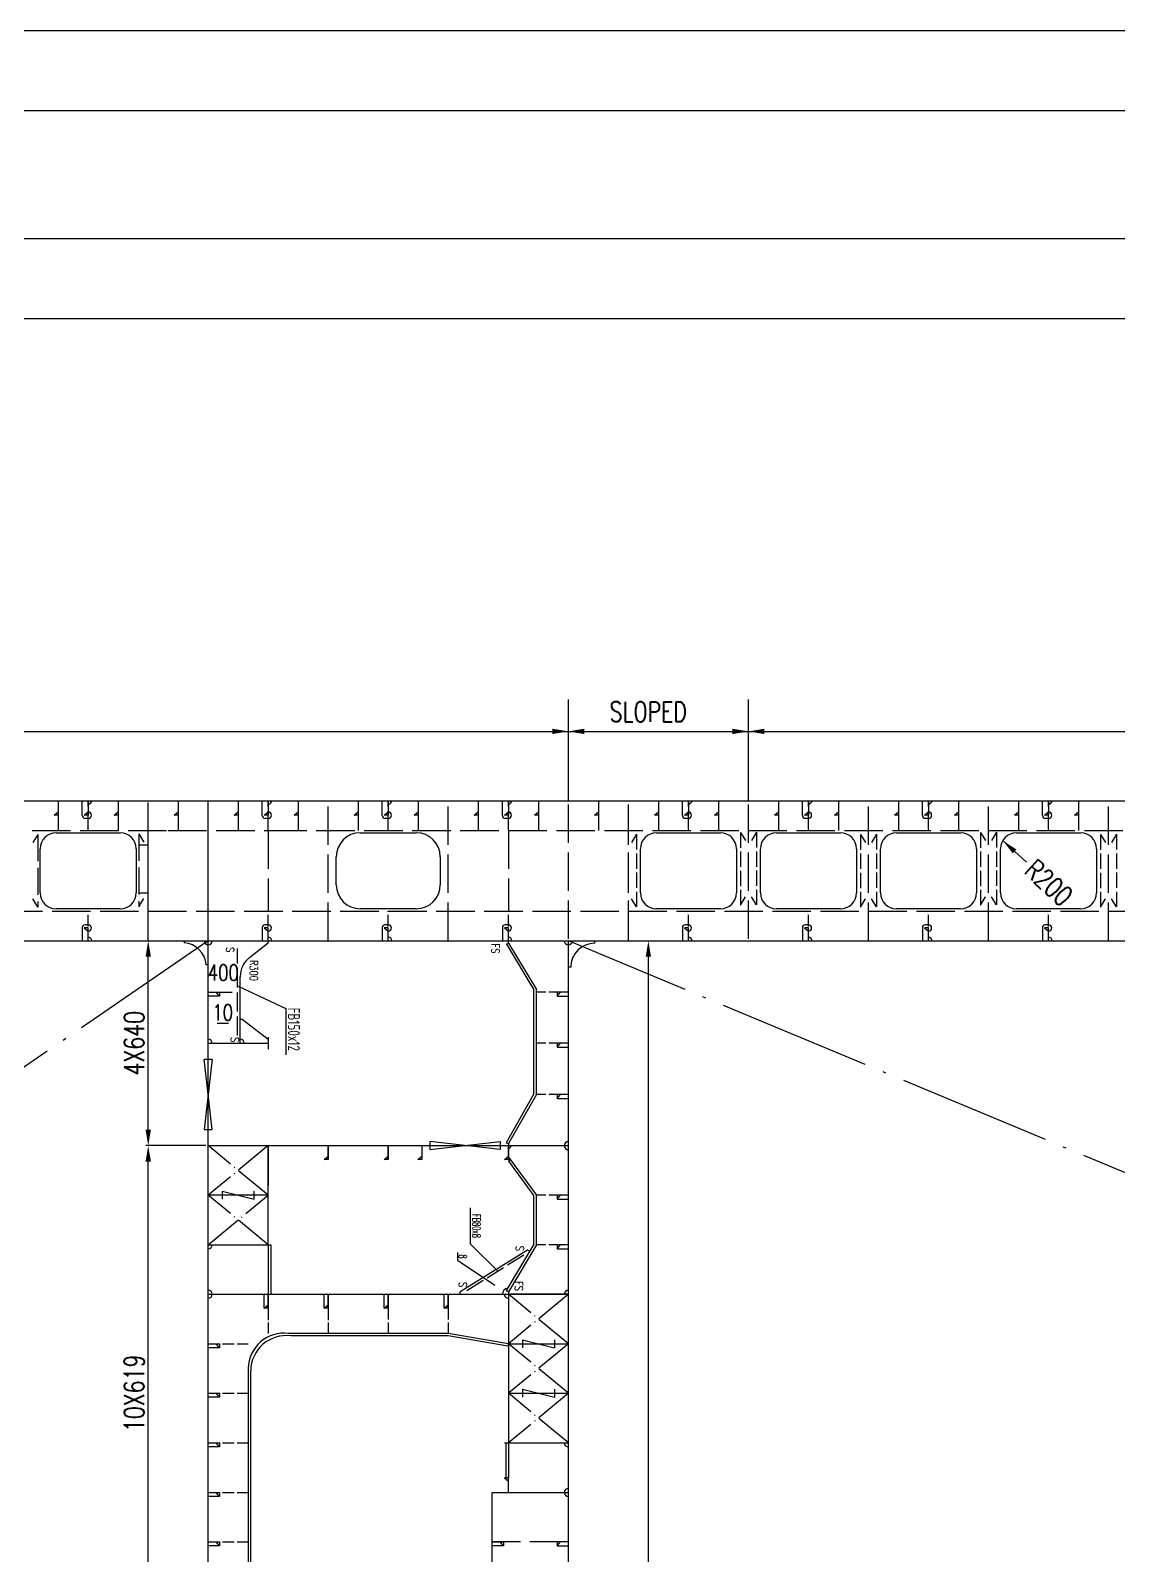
# Model space of a CAD drawing. Extents: x 444792 to 563892, y 548457 to 594763.
# Drawn here: x 474729 to 488325, y 574099 to 593157 of the extents above; entities that cross this region are included whole.
import ezdxf
from ezdxf.enums import TextEntityAlignment as Align

# ---------------------------------------------------------------- set-up
doc = ezdxf.new("R2010")
doc.units = 0
doc.header["$LTSCALE"] = 40
doc.header["$MEASUREMENT"] = 0
for name, pattern in [('ACAD_ISO02W100', [15, 12, -3]), ('ACAD_ISO04W100', [30.5, 24, -3, 0.5, -3]), ('H', [6, 4, -2])]:
    doc.linetypes.add(name, pattern=pattern)
doc.layers.get('0').update_dxf_attribs({"linetype": 'CONTINUOUS'})
doc.layers.get('DEFPOINTS').update_dxf_attribs({"linetype": 'CONTINUOUS'})
for name, color, linetype in [('01CONTINUOUS', 2, 'CONTINUOUS'), ('11', 7, 'CONTINUOUS'), ('BT_ENG', 7, 'CONTINUOUS'), ('C-CEN', 4, 'ACAD_ISO04W100'), ('C-CON', 4, 'CONTINUOUS'), ('C-DAS', 4, 'ACAD_ISO02W100'), ('Y-CON', 2, 'CONTINUOUS'), ('Y-DAS', 2, 'ACAD_ISO02W100')]:
    doc.layers.add(name, color=color, linetype=linetype)
doc.styles.add('isocp', font='isocp.shx', dxfattribs={"width": 0.75, "height": 150, "bigfont": 'hzdx.shx'})
doc.styles.add('ROMANS', font='romans.shx', dxfattribs={"width": 0.75, "height": 250, "bigfont": 'hzdx.shx'})
doc.dimstyles.new('DM-100', dxfattribs={"dimscale": 0, "dimtxt": 250, "dimasz": 200, "dimexe": 30, "dimexo": 30, "dimgap": 50, "dimtad": 1, "dimdec": 0, "dimzin": 0, "dimdsep": 46, "dimtxsty": 'ROMANS', "dimcen": 0, "dimclrd": 1, "dimclre": 1, "dimclrt": 1, "dimadec": 0, "dimazin": 0, "dimtfac": 1, "dimtdec": 0, "dimtmove": 0, "dimatfit": 3, "dimfxl": 1, "dimtolj": 1, "dimtzin": 0, "dimarcsym": 0})

# ---------------------------------------------------------------- blocks, each defined once
blk = doc.blocks.new('*D64')
at = {"color": 1, "linetype": 'ByBlock', "transparency": 16777216}
for p, q in [((476920, 579221), (476170, 579221)), ((476200, 573231), (476200, 579021))]:
    blk.add_line(p, q, dxfattribs=at)
for points in [[(476167, 579021), (476234, 579021), (476200, 579221)], [(476167, 573231), (476234, 573231), (476200, 573031)]]:
    blk.add_solid(points, dxfattribs=at)
at = {"layer": 'DEFPOINTS', "color": 0, "linetype": 'ByBlock', "transparency": 16777216}
for p in [(476200, 579221), (476950, 579221), (476200, 573031)]:
    blk.add_point(p, dxfattribs=at)
at = {"color": 1, "linetype": 'ByBlock', "transparency": 16777216, "insert": (476025, 576126), "char_height": 250, "attachment_point": 5, "rotation": 90, "style": 'ROMANS'}
blk.add_mtext('\\A1;10X619', dxfattribs=at)
blk = doc.blocks.new('*D65')
at = {"color": 1, "linetype": 'ByBlock', "transparency": 16777216}
blk.add_line((476200, 579421), (476200, 581581), dxfattribs=at)
for points in [[(476167, 581581), (476234, 581581), (476200, 581781)], [(476167, 579421), (476234, 579421), (476200, 579221)]]:
    blk.add_solid(points, dxfattribs=at)
at = {"layer": 'DEFPOINTS', "color": 0, "linetype": 'ByBlock', "transparency": 16777216}
for p in [(476200, 581781), (476200, 581781), (476200, 579221)]:
    blk.add_point(p, dxfattribs=at)
at = {"color": 1, "linetype": 'ByBlock', "transparency": 16777216, "insert": (476025, 580501), "char_height": 250, "attachment_point": 5, "rotation": 90, "style": 'ROMANS'}
blk.add_mtext('\\A1;4X640', dxfattribs=at)
blk = doc.blocks.new('*D101')
at = {"color": 1, "linetype": 'ByBlock', "transparency": 16777216}
blk.add_line((487174, 582763), (486879, 583033), dxfattribs=at)
blk.add_solid([(487049, 582923), (487004, 582874), (486879, 583033)], dxfattribs=at)
at = {"layer": 'DEFPOINTS', "color": 0, "linetype": 'ByBlock', "transparency": 16777216}
for p in [(486879, 583033), (487100, 582831)]:
    blk.add_point(p, dxfattribs=at)
at = {"color": 1, "linetype": 'ByBlock', "transparency": 16777216, "insert": (487454, 582506), "char_height": 250, "attachment_point": 5, "rotation": 317.4968, "style": 'ROMANS'}
blk.add_mtext('\\A1;R200', dxfattribs=at)

msp = doc.modelspace()

# ---------------------------------------------------------------- linework, layer by layer
at = {"color": 2}
for p, q in [((447392.4, 593156.6), (562792.4, 593156.6)), ((447392.4, 589556.6), (562792.4, 589556.6))]:
    msp.add_line(p, q, dxfattribs=at)
for p, q in [((481450.3, 583530.7), (481450.3, 584797.7)), ((483700.3, 583530.7), (483700.3, 584797.7)), ((475450.3, 583310.7), (475410.3, 583310.7)), ((477700.3, 583310.7), (477660.3, 583310.7)), ((479200.3, 583310.7), (479160.3, 583310.7)), ((480700.3, 583310.7), (480660.3, 583310.7)), ((482950.3, 583310.7), (482910.3, 583310.7)), ((482950.3, 583310.7), (482910.3, 583310.7)), ((484450.3, 583310.7), (484410.3, 583310.7)), ((485950.3, 583310.7), (485910.3, 583310.7)), ((487450.3, 583310.7), (487410.3, 583310.7)), ((475450.3, 581980.7), (475410.3, 581980.7)), ((477700.3, 581980.7), (477660.3, 581980.7)), ((479200.3, 581980.7), (479160.3, 581980.7)), ((480700.3, 581980.7), (480660.3, 581980.7)), ((482950.3, 581980.7), (482910.3, 581980.7)), ((482950.3, 581980.7), (482910.3, 581980.7)), ((484450.3, 581980.7), (484410.3, 581980.7)), ((485950.3, 581980.7), (485910.3, 581980.7)), ((487450.3, 581980.7), (487410.3, 581980.7)), ((476650.3, 581780.7), (476650.3, 581755.7)), ((477465, 581570.8), (477700.3, 581755.7)), ((477700.3, 581755.7), (477700.3, 581780.7)), ((480675.4, 581736.7), (480701.9, 581750.7)), ((480675.4, 581736.7), (481020.3, 581169)), ((480701.9, 581750.7), (480701.9, 581780.7)), ((480701.9, 581750.7), (481050.3, 581173.9)), ((481780.3, 581750.7), (481780.3, 581780.7)), ((476950.3, 581480.7), (476925.3, 581480.7)), ((477350.3, 580500.7), (477350.3, 581334.9)), ((481480.3, 581450.7), (481450.3, 581450.7)), ((477090.3, 581090.7), (476950.3, 581090.7)), ((477315.3, 581219.4), (477920.4, 580933.8)), ((481020.3, 579867.4), (481020.3, 581169)), ((481050.3, 579860.7), (481050.3, 581173.9)), ((477920.4, 580933.8), (477920.4, 580356.2)), ((477062.7, 580752.2), (477201.9, 580752.2)), ((477350.3, 580800.7), (477375.3, 580800.7)), ((477375.3, 580800.7), (477700.3, 580550.7)), ((481020.3, 579867.4), (480671.8, 579255)), ((481050.3, 579860.7), (480700.3, 579245.7)), ((480671.8, 579255), (480700.3, 579245.7)), ((480700.3, 579245.7), (480700.3, 579220.7)), ((480700.3, 579077.5), (481050.3, 578601.7)), ((480725.8, 579042.8), (480701.6, 579025)), ((480701.6, 579025), (481020.3, 578591.8)), ((481050.3, 577982.7), (481050.3, 578601.7)), ((480222.9, 578443.9), (480222.9, 577994.5)), ((481020.3, 577990.9), (481020.3, 578591.8)), ((480066.5, 577886.5), (480066.5, 577791.4)), ((480941.2, 577916.5), (480100.3, 577393.7)), ((480222.9, 577994.5), (480572.4, 577648.7)), ((481020.3, 577990.9), (480674.5, 577409)), ((481050.3, 577982.7), (480700.3, 577393.7)), ((480967, 577901.2), (480941.2, 577916.5)), ((480066.5, 577791.4), (480531.3, 577477.8)), ((480100.3, 577363.7), (480100.3, 577393.7)), ((480700.3, 577393.7), (480672.5, 577404.9)), ((480700.3, 577393.7), (480700.3, 577363.7))]:
    msp.add_line(p, q)
at = {"color": 1, "linetype": 'ByBlock'}
for p, q in [((455200.3, 584397.5), (560839, 584397.5)), ((482450.3, 564280.7), (482450.3, 581580.7)), ((476950.3, 581333.9), (476950.3, 581331.5)), ((477350.3, 581333.9), (477350.3, 581331.5))]:
    msp.add_line(p, q, dxfattribs=at)
at = {"color": 7, "ltscale": 0.2}
for p, q in [((475375.3, 583345.7), (475375.3, 583522.6)), ((477625.3, 583345.7), (477625.3, 583522.6)), ((479125.3, 583345.7), (479125.3, 583522.6)), ((480625.3, 583345.7), (480625.3, 583522.6)), ((482875.3, 583345.7), (482875.3, 583522.6)), ((482875.3, 583345.7), (482875.3, 583522.6)), ((484375.3, 583345.7), (484375.3, 583522.6)), ((485875.3, 583345.7), (485875.3, 583522.6)), ((487375.3, 583345.7), (487375.3, 583522.6)), ((475375.3, 581945.7), (475375.3, 581780.7)), ((477625.3, 581945.7), (477625.3, 581780.7)), ((479125.3, 581945.7), (479125.3, 581780.7)), ((480625.3, 581945.7), (480625.3, 581780.7)), ((482875.3, 581945.7), (482875.3, 581780.7)), ((482875.3, 581945.7), (482875.3, 581780.7)), ((484375.3, 581945.7), (484375.3, 581780.7)), ((485875.3, 581945.7), (485875.3, 581780.7)), ((487375.3, 581945.7), (487375.3, 581780.7))]:
    msp.add_line(p, q, dxfattribs=at)
at = {"color": 0, "linetype": 'ByBlock'}
for p, q in [((474820.3, 583110.7), (474757.6, 583008.1)), ((476081.1, 583115.4), (476143.8, 583012.9)), ((482300.3, 583113.6), (482237.6, 583011.1)), ((483600.3, 583135.7), (483663, 583033.1)), ((483800.3, 583138.6), (483737.6, 583036.1)), ((485100.3, 583110.7), (485163, 583008.1)), ((485300.3, 583113.6), (485237.6, 583011.1)), ((486600.3, 583135.7), (486663, 583033.1)), ((486800.3, 583138.6), (486737.6, 583036.1)), ((488100.3, 583110.7), (488163, 583008.1)), ((488300.3, 583113.6), (488237.6, 583011.1)), ((474820.3, 582200.7), (474757.6, 582303.3)), ((476081.1, 582205.4), (476143.8, 582308)), ((482300.3, 582203.6), (482237.6, 582306.2)), ((483600.3, 582225.7), (483663, 582328.3)), ((483800.3, 582228.6), (483737.6, 582331.2)), ((485100.3, 582200.7), (485163, 582303.3)), ((485300.3, 582203.6), (485237.6, 582306.2)), ((486600.3, 582225.7), (486663, 582328.3)), ((486800.3, 582228.6), (486737.6, 582331.2)), ((488100.3, 582200.7), (488163, 582303.3)), ((488300.3, 582203.6), (488237.6, 582306.2))]:
    msp.add_line(p, q, dxfattribs=at)
for points in [[(476900.3, 580300.7), (477000.3, 580300.7), (476900.3, 579420.7), (477000.3, 579420.7)], [(480600.3, 579270.7), (480600.3, 579170.7), (479720.3, 579270.7), (479720.3, 579170.7)]]:
    msp.add_lwpolyline(points, close=True)
at = {"color": 7, "ltscale": 0.2}
for centre, start, end in [((475450.3, 583535), 270, 0), ((477700.3, 583535), 270, 0), ((479200.3, 583535), 270, 0), ((480700.3, 583535), 270, 0), ((482950.3, 583535), 270, 0), ((482950.3, 583535), 270, 0), ((484450.3, 583535), 270, 0), ((485950.3, 583535), 270, 0), ((487450.3, 583535), 270, 0), ((475450.1, 581780.7), 360, 90), ((477700.1, 581780.7), 360, 90), ((479200.1, 581780.7), 360, 90), ((480700.1, 581780.7), 360, 90), ((482950.1, 581780.7), 360, 90), ((482950.1, 581780.7), 360, 90), ((484450.1, 581780.7), 360, 90), ((485950.1, 581780.7), 360, 90), ((487450.1, 581780.7), 360, 90)]:
    msp.add_arc(centre, 45, start, end, dxfattribs=at)
for centre, radius, start, end in [((475450.3, 583350.7), 40, 270, 90), ((477700.3, 583350.7), 40, 270, 90), ((479200.3, 583350.7), 40, 270, 90), ((480700.3, 583350.7), 40, 270, 90), ((482950.3, 583350.7), 40, 270, 90), ((482950.3, 583350.7), 40, 270, 90), ((484450.3, 583350.7), 40, 270, 90), ((485950.3, 583350.7), 40, 270, 90), ((487450.3, 583350.7), 40, 270, 90), ((475410.3, 583345.7), 35, 180, 270), ((477660.3, 583345.7), 35, 180, 270), ((479160.3, 583345.7), 35, 180, 270), ((480660.3, 583345.7), 35, 180, 270), ((482910.3, 583345.7), 35, 180, 270), ((482910.3, 583345.7), 35, 180, 270), ((484410.3, 583345.7), 35, 180, 270), ((485910.3, 583345.7), 35, 180, 270), ((487410.3, 583345.7), 35, 180, 270), ((475410.3, 581945.7), 35, 90, 180), ((475450.3, 581940.7), 40, 270, 90), ((477660.3, 581945.7), 35, 90, 180), ((477700.3, 581940.7), 40, 270, 90), ((479160.3, 581945.7), 35, 90, 180), ((479200.3, 581940.7), 40, 270, 90), ((480660.3, 581945.7), 35, 90, 180), ((480700.3, 581940.7), 40, 270, 90), ((482910.3, 581945.7), 35, 90, 180), ((482910.3, 581945.7), 35, 90, 180), ((482950.3, 581940.7), 40, 270, 90), ((482950.3, 581940.7), 40, 270, 90), ((484410.3, 581945.7), 35, 90, 180), ((484450.3, 581940.7), 40, 270, 90), ((485910.3, 581945.7), 35, 90, 180), ((485950.3, 581940.7), 40, 270, 90), ((487410.3, 581945.7), 35, 90, 180), ((487450.3, 581940.7), 40, 270, 90), ((476626.3, 581456.7), 300, 4.59539, 85.40461), ((476950.3, 581780.7), 50, 180, 0), ((481450.3, 581780.7), 50, 180, 0), ((481780.3, 581450.7), 300, 90, 180), ((477650.3, 581334.9), 300, 128.15723, 180), ((476950.3, 580500.7), 50, 0, 90), ((477350.3, 580500.7), 50, 0, 90), ((480700.3, 579220.7), 35, 270, 0), ((481450.3, 579220.7), 50, 90, 270), ((480700.3, 577363.7), 75, 96.05238, 180)]:
    msp.add_arc(centre, radius, start, end)
at = {"color": 1, "linetype": 'ByBlock'}
for points in [[(481250.3, 584430.8), (481250.3, 584364.1), (481450.3, 584397.5)], [(481250.3, 584430.8), (481250.3, 584364.1), (481450.3, 584397.5)], [(481650.3, 584430.8), (481650.3, 584364.1), (481450.3, 584397.5)], [(481650.3, 584430.8), (481650.3, 584364.1), (481450.3, 584397.5)], [(483500.3, 584430.8), (483500.3, 584364.1), (483700.3, 584397.5)], [(483500.3, 584430.8), (483500.3, 584364.1), (483700.3, 584397.5)], [(483900.3, 584430.8), (483900.3, 584364.1), (483700.3, 584397.5)], [(483900.3, 584430.8), (483900.3, 584364.1), (483700.3, 584397.5)], [(482417, 581580.7), (482483.7, 581580.7), (482450.3, 581780.7)], [(476952.8, 581332.9), (476952.8, 581332.1), (476950.3, 581332.5)], [(477347.8, 581332.9), (477347.8, 581332.1), (477350.3, 581332.5)]]:
    msp.add_solid(points, dxfattribs=at)
at = {"layer": '01CONTINUOUS'}
for p, q in [((463108.6, 583530.7), (520911.3, 583530.7)), ((476950.3, 579320.7), (476950.3, 583530.7)), ((475075.3, 583350.7), (475075.3, 583160.7)), ((475825.3, 583350.7), (475825.3, 583160.7)), ((476575.3, 583350.7), (476575.3, 583160.7)), ((477325.3, 583350.7), (477325.3, 583160.7)), ((478075.3, 583350.7), (478075.3, 583160.7)), ((478825.3, 583350.7), (478825.3, 583160.7)), ((479575.3, 583350.7), (479575.3, 583160.7)), ((480325.3, 583350.7), (480325.3, 583160.7)), ((481075.3, 583350.7), (481075.3, 583160.7)), ((481825.3, 583350.7), (481825.3, 583160.7)), ((482575.3, 583350.7), (482575.3, 583160.7)), ((482575.3, 583350.7), (482575.3, 583160.7)), ((483325.3, 583350.7), (483325.3, 583160.7)), ((483325.3, 583350.7), (483325.3, 583160.7)), ((484075.3, 583350.7), (484075.3, 583160.7)), ((484825.3, 583350.7), (484825.3, 583160.7)), ((485575.3, 583350.7), (485575.3, 583160.7)), ((486325.3, 583350.7), (486325.3, 583160.7)), ((487075.3, 583350.7), (487075.3, 583160.7)), ((487825.3, 583350.7), (487825.3, 583160.7)), ((454103.1, 581780.7), (526450.3, 581780.7)), ((476950.3, 580300.7), (476950.3, 581780.7)), ((481450.3, 573030.7), (481450.3, 581780.7)), ((476950.3, 580500.7), (477700.3, 580500.7)), ((477700.3, 580575.7), (477700.3, 580425.7)), ((476950.3, 575380.1), (476950.3, 579320.7)), ((476950.3, 579220.7), (481450.3, 579220.7)), ((477700.3, 579220.7), (477700.3, 578720.7)), ((477700.3, 577982.7), (477700.3, 579220.7)), ((477700.3, 579047.5), (477700.3, 578720.7)), ((477700.3, 578601.7), (476950.3, 578601.7)), ((476950.3, 577982.7), (477700.3, 577982.7)), ((476950.3, 577982.7), (477700.3, 577982.7)), ((476950.3, 577982.7), (477700.3, 577982.7)), ((476950.3, 577363.7), (481450.3, 577363.7)), ((480700.3, 577363.7), (480700.3, 576874.7)), ((480700.3, 577363.7), (480700.3, 575506.7)), ((481450.3, 577363.7), (480700.3, 577363.7)), ((480700.3, 576744.7), (481450.3, 576744.7)), ((480700.3, 576125.7), (481450.3, 576125.7)), ((476950.3, 562530.7), (476950.3, 575380.1)), ((480650.3, 575506.7), (481450.3, 575506.7)), ((480500.3, 574887.7), (481450.3, 574887.7)), ((480500.3, 573030.7), (480500.3, 574887.7))]:
    msp.add_line(p, q, dxfattribs=at)
msp.add_lwpolyline([(454103.1, 582882), (454724.2, 582992.6), (456889.2, 583243.4), (459074.2, 583416.5), (459350.3, 583433.5), (461599.6, 583518.9), (463108.7, 583530.7), (465850.3, 583530.7), (472350.3, 583530.7), (476450.3, 583530.7), (477700.3, 583530.7), (480700.3, 583530.7), (515850.3, 583530.7)], dxfattribs=at)
at = {"layer": '11', "color": 7, "linetype": 'Continuous'}
for p, q in [((475050.3, 583130.7), (475850.3, 583130.7)), ((478850.3, 583130.7), (479550.3, 583130.7)), ((478850.3, 583130.7), (479550.3, 583130.7)), ((482550.3, 583130.7), (483350.3, 583130.7)), ((484050.3, 583130.7), (484850.3, 583130.7)), ((485550.3, 583130.7), (486350.3, 583130.7)), ((487050.3, 583130.7), (487850.3, 583130.7)), ((474850.3, 582380.7), (474850.3, 582930.7)), ((476050.3, 582930.7), (476050.3, 582380.7)), ((478550.3, 582480.7), (478550.3, 582830.7)), ((479850.3, 582830.7), (479850.3, 582480.7)), ((482350.3, 582380.7), (482350.3, 582930.7)), ((483550.3, 582930.7), (483550.3, 582380.7)), ((483850.3, 582380.7), (483850.3, 582930.7)), ((485050.3, 582930.7), (485050.3, 582380.7)), ((485350.3, 582380.7), (485350.3, 582930.7)), ((486550.3, 582930.7), (486550.3, 582380.7)), ((486850.3, 582380.7), (486850.3, 582930.7)), ((488050.3, 582930.7), (488050.3, 582380.7)), ((475850.3, 582180.7), (475050.3, 582180.7)), ((479550.3, 582180.7), (478850.3, 582180.7)), ((483350, 582180.7), (482545.5, 582180.7)), ((484850, 582180.7), (484045.5, 582180.7)), ((486350, 582180.7), (485545.5, 582180.7)), ((487850, 582180.7), (487045.5, 582180.7))]:
    msp.add_line(p, q, dxfattribs=at)
for centre, radius, start, end in [((475050.3, 582930.7), 200, 90, 180), ((475850.3, 582930.7), 200, 0, 90), ((478850.3, 582830.7), 300, 90, 180), ((479550.3, 582830.7), 300, 0, 90), ((482550.3, 582930.7), 200, 90, 180), ((483350.3, 582930.7), 200, 360, 90), ((484050.3, 582930.7), 200, 90, 180), ((484850.3, 582930.7), 200, 360, 90), ((485550.3, 582930.7), 200, 90, 180), ((486350.3, 582930.7), 200, 360, 90), ((487050.3, 582930.7), 200, 90, 180), ((487850.3, 582930.7), 200, 360, 90), ((478850.3, 582480.7), 300, 180, 270), ((479550.3, 582480.7), 300, 270, 360), ((475050.3, 582380.7), 200, 180, 270), ((475850.3, 582380.7), 200, 270, 360), ((482550.3, 582380.7), 200, 180, 270), ((483350.3, 582380.7), 200, 270, 360), ((484050.3, 582380.7), 200, 180, 270), ((484850.3, 582380.7), 200, 270, 360), ((485550.3, 582380.7), 200, 180, 270), ((486350.3, 582380.7), 200, 270, 360), ((487050.3, 582380.7), 200, 180, 270), ((487850.3, 582380.7), 200, 270, 360)]:
    msp.add_arc(centre, radius, start, end, dxfattribs=at)
at = {"layer": 'BT_ENG'}
for p, q in [((444892.4, 592156.6), (563792.4, 592156.6)), ((444892.4, 590556.6), (563792.4, 590556.6))]:
    msp.add_line(p, q, dxfattribs=at)
at = {"layer": 'C-CEN', "ltscale": 2}
for p, q in [((476950.3, 581780.7), (451450.3, 564280.7)), ((523450.3, 564280.7), (481450.3, 581780.7))]:
    msp.add_line(p, q, dxfattribs=at)
at = {"layer": 'C-CEN', "ltscale": 0.5}
for p, q in [((477700.3, 579220.7), (476950.3, 578601.7)), ((477700.3, 578601.7), (476950.3, 579220.7)), ((476950.3, 577982.7), (477700.3, 578601.7)), ((477700.3, 577982.7), (476950.3, 578601.7)), ((481450.3, 577363.7), (480700.3, 576744.7)), ((481450.3, 576744.7), (480700.3, 577363.7)), ((481450.3, 576744.7), (480700.3, 576125.7)), ((481450.3, 576125.7), (480700.3, 576744.7)), ((481450.3, 576125.7), (480700.3, 575506.7)), ((481450.3, 575506.7), (480700.3, 576125.7))]:
    msp.add_line(p, q, dxfattribs=at)
at = {"layer": 'C-CON'}
for p, q in [((481310.3, 581090.7), (481450.3, 581090.7)), ((481310.3, 580450.7), (481450.3, 580450.7)), ((481310.3, 579810.7), (481450.3, 579810.7)), ((477125.3, 578651.7), (477525.3, 578551.7)), ((477125.3, 578651.7), (477125.3, 578551.7)), ((477525.3, 578551.7), (477525.3, 578651.7)), ((481310.3, 578551.7), (481450.3, 578551.7)), ((477700.3, 577982.7), (477700.3, 577363.7)), ((477700.3, 577982.7), (477730.3, 577982.7)), ((477730.3, 577982.7), (477730.3, 577363.7)), ((481310.3, 577932.7), (481450.3, 577932.7)), ((477650.3, 577190.5), (477650.3, 577363.7)), ((478400.3, 577190.5), (478400.3, 577363.7)), ((479150.3, 577190.5), (479150.3, 577363.7)), ((479900.3, 577190.5), (479900.3, 577363.7)), ((477090.3, 576694.7), (476950.3, 576694.7)), ((479950.3, 576874.7), (477950.3, 576874.7)), ((479950.3, 576844.7), (477980.3, 576844.7)), ((480700.3, 576744.7), (479950.3, 576874.7)), ((480695.3, 576715.6), (479950.3, 576844.7)), ((480700.3, 576744.7), (480695.3, 576715.6)), ((480875.3, 576794.7), (480875.3, 576694.7)), ((480875.3, 576794.7), (481275.3, 576694.7)), ((481275.3, 576794.7), (481275.3, 576694.7)), ((477450.3, 576440.7), (477450.3, 573699.7)), ((477480.3, 576410.7), (477480.3, 573705.3)), ((480875.3, 576175.7), (481275.3, 576075.7)), ((480875.3, 576175.7), (480875.3, 576075.7)), ((481275.3, 576175.7), (481275.3, 576075.7)), ((477090.3, 576075.7), (476950.3, 576075.7)), ((477090.3, 575456.7), (476950.3, 575456.7)), ((480670.3, 575506.7), (480670.3, 575067.7)), ((480700.3, 575506.7), (480700.3, 575067.7)), ((477090.3, 574837.7), (476950.3, 574837.7)), ((477090.3, 574218.7), (476950.3, 574218.7)), ((480640.3, 574218.7), (480500.3, 574218.7)), ((481310.3, 574218.7), (481450.3, 574218.7))]:
    msp.add_line(p, q, dxfattribs=at)
for centre, radius, start, end in [((481450.3, 579220.7), 50, 90, 270), ((476950.3, 577982.7), 50, 270, 360), ((476950.3, 577363.7), 50, 270, 90), ((480700.3, 577363.7), 50, 180, 270), ((481450.3, 577363.7), 50, 90, 180), ((477897.6, 576430.4), 447.4, 83.23067, 178.6853), ((477927.6, 576400.4), 447.4, 83.23067, 178.6853), ((481450.3, 575506.7), 50, 180, 270), ((481450.3, 574887.7), 50, 90, 270)]:
    msp.add_arc(centre, radius, start, end, dxfattribs=at)
at = {"layer": 'C-DAS', "ltscale": 0.7}
for p, q in [((474820.3, 583110.7), (474820.3, 582200.7)), ((476081.1, 583115.4), (476081.1, 582205.4))]:
    msp.add_line(p, q, dxfattribs=at)
at = {"layer": 'C-DAS'}
for p, q in [((477700.3, 583160.7), (477700.3, 582150.7)), ((480700.3, 583160.7), (480700.3, 582150.7)), ((455200.3, 582150.7), (526450.3, 582150.7)), ((481450.3, 574268.7), (480500.3, 574268.7))]:
    msp.add_line(p, q, dxfattribs=at)
at = {"layer": 'C-DAS', "ltscale": 0.4}
for p, q in [((482300.3, 583113.6), (482300.3, 582203.6)), ((483600.3, 583135.7), (483600.3, 582225.7)), ((483800.3, 583138.6), (483800.3, 582228.6)), ((485100.3, 583110.7), (485100.3, 582200.7)), ((485300.3, 583113.6), (485300.3, 582203.6)), ((486600.3, 583135.7), (486600.3, 582225.7)), ((486800.3, 583138.6), (486800.3, 582228.6)), ((488100.3, 583110.7), (488100.3, 582200.7)), ((488300.3, 583113.6), (488300.3, 582203.6))]:
    msp.add_line(p, q, dxfattribs=at)
at = {"layer": 'C-DAS', "ltscale": 0.5}
for p, q in [((477315.3, 580596.7), (477315.3, 581684.7)), ((480894, 577851.8), (480179.2, 577407.4))]:
    msp.add_line(p, q, dxfattribs=at)
at = {"layer": 'C-DAS'}
msp.add_lwpolyline([(455200.3, 582677.8), (456889.2, 582873.4), (459074.2, 583046.5), (459350.3, 583063.5), (461599.6, 583148.9), (463108.7, 583160.7), (465850.3, 583160.7), (472350.3, 583160.7), (476450.3, 583160.7), (477700.3, 583160.7), (480700.3, 583160.7), (515850.3, 583160.7), (517850.3, 583160.7), (520911.2, 583160.7), (521200.3, 583158)], dxfattribs=at)
at = {"layer": 'DEFPOINTS', "color": 0, "linetype": 'ByBlock'}
for p in [(476950.3, 581334.9), (476950.3, 581332.5), (477350.3, 581334.9)]:
    msp.add_point(p, dxfattribs=at)
at = {"layer": 'Y-CON'}
for p, q in [((476080.3, 582980.7), (476200.3, 582980.7)), ((476080.3, 582380.7), (476200.3, 582380.7)), ((478450.3, 579047.5), (478450.3, 579220.7)), ((479200.3, 579047.5), (479200.3, 579220.7)), ((480700.3, 579047.5), (480700.3, 579220.7)), ((477700.3, 577190.5), (477700.3, 577363.7)), ((478450.3, 577190.5), (478450.3, 577363.7)), ((479200.3, 577190.5), (479200.3, 577363.7)), ((479950.3, 577190.5), (479950.3, 577363.7))]:
    msp.add_line(p, q, dxfattribs=at)
for points in [[(475075.3, 583530.7), (475075.3, 583350.7), (475025.3, 583350.7), (475075.3, 583390.7)], [(475450.3, 583530.7), (475450.3, 583350.7), (475400.3, 583350.7), (475450.3, 583390.7)], [(475825.3, 583530.7), (475825.3, 583350.7), (475775.3, 583350.7), (475825.3, 583390.7)], [(476575.3, 583530.7), (476575.3, 583350.7), (476525.3, 583350.7), (476575.3, 583390.7)], [(477325.3, 583530.7), (477325.3, 583350.7), (477275.3, 583350.7), (477325.3, 583390.7)], [(477700.3, 583530.7), (477700.3, 583350.7), (477650.3, 583350.7), (477700.3, 583390.7)], [(478075.3, 583530.7), (478075.3, 583350.7), (478025.3, 583350.7), (478075.3, 583390.7)], [(478825.3, 583530.7), (478825.3, 583350.7), (478775.3, 583350.7), (478825.3, 583390.7)], [(479200.3, 583530.7), (479200.3, 583350.7), (479150.3, 583350.7), (479200.3, 583390.7)], [(479575.3, 583530.7), (479575.3, 583350.7), (479525.3, 583350.7), (479575.3, 583390.7)], [(480325.3, 583530.7), (480325.3, 583350.7), (480275.3, 583350.7), (480325.3, 583390.7)], [(480700.3, 583530.7), (480700.3, 583350.7), (480650.3, 583350.7), (480700.3, 583390.7)], [(481075.3, 583530.7), (481075.3, 583350.7), (481025.3, 583350.7), (481075.3, 583390.7)], [(481825.3, 583530.7), (481825.3, 583350.7), (481775.3, 583350.7), (481825.3, 583390.7)], [(482575.3, 583530.7), (482575.3, 583350.7), (482525.3, 583350.7), (482575.3, 583390.7)], [(482575.3, 583530.7), (482575.3, 583350.7), (482525.3, 583350.7), (482575.3, 583390.7)], [(482950.3, 583530.7), (482950.3, 583350.7), (482900.3, 583350.7), (482950.3, 583390.7)], [(482950.3, 583530.7), (482950.3, 583350.7), (482900.3, 583350.7), (482950.3, 583390.7)], [(483325.3, 583530.7), (483325.3, 583350.7), (483275.3, 583350.7), (483325.3, 583390.7)], [(483325.3, 583530.7), (483325.3, 583350.7), (483275.3, 583350.7), (483325.3, 583390.7)], [(484075.3, 583530.7), (484075.3, 583350.7), (484025.3, 583350.7), (484075.3, 583390.7)], [(484450.3, 583530.7), (484450.3, 583350.7), (484400.3, 583350.7), (484450.3, 583390.7)], [(484825.3, 583530.7), (484825.3, 583350.7), (484775.3, 583350.7), (484825.3, 583390.7)], [(485575.3, 583530.7), (485575.3, 583350.7), (485525.3, 583350.7), (485575.3, 583390.7)], [(485950.3, 583530.7), (485950.3, 583350.7), (485900.3, 583350.7), (485950.3, 583390.7)], [(486325.3, 583530.7), (486325.3, 583350.7), (486275.3, 583350.7), (486325.3, 583390.7)], [(487075.3, 583530.7), (487075.3, 583350.7), (487025.3, 583350.7), (487075.3, 583390.7)], [(487450.3, 583530.7), (487450.3, 583350.7), (487400.3, 583350.7), (487450.3, 583390.7)], [(487825.3, 583530.7), (487825.3, 583350.7), (487775.3, 583350.7), (487825.3, 583390.7)], [(475450.3, 581780.7), (475450.3, 581940.7), (475400.3, 581940.7), (475450.3, 581900.7)], [(477700.3, 581780.7), (477700.3, 581940.7), (477650.3, 581940.7), (477700.3, 581900.7)], [(479200.3, 581780.7), (479200.3, 581940.7), (479150.3, 581940.7), (479200.3, 581900.7)], [(480700.3, 581780.7), (480700.3, 581940.7), (480650.3, 581940.7), (480700.3, 581900.7)], [(482950.3, 581780.7), (482950.3, 581940.7), (482900.3, 581940.7), (482950.3, 581900.7)], [(482950.3, 581780.7), (482950.3, 581940.7), (482900.3, 581940.7), (482950.3, 581900.7)], [(484450.3, 581780.7), (484450.3, 581940.7), (484400.3, 581940.7), (484450.3, 581900.7)], [(485950.3, 581780.7), (485950.3, 581940.7), (485900.3, 581940.7), (485950.3, 581900.7)], [(487450.3, 581780.7), (487450.3, 581940.7), (487400.3, 581940.7), (487450.3, 581900.7)], [(476950.3, 581140.7), (477090.3, 581140.7), (477090.3, 581090.7), (477050.3, 581140.7)], [(476950.3, 581140.7), (477090.3, 581140.7), (477090.3, 581090.7), (477050.3, 581140.7)], [(481450.3, 581140.7), (481310.3, 581140.7), (481310.3, 581090.7), (481350.3, 581140.7)], [(481450.3, 580500.7), (481310.3, 580500.7), (481310.3, 580450.7), (481350.3, 580500.7)], [(481450.3, 579860.7), (481310.3, 579860.7), (481310.3, 579810.7), (481350.3, 579860.7)], [(478450.3, 579220.7), (478450.3, 579047.5), (478400.3, 579047.5), (478450.3, 579087.5)], [(479200.3, 579220.7), (479200.3, 579047.5), (479150.3, 579047.5), (479200.3, 579087.5)], [(479620.3, 579220.7), (479620.3, 579047.5), (479570.3, 579047.5), (479620.3, 579087.5)], [(480700.3, 579220.7), (480700.3, 579047.5), (480650.3, 579047.5), (480700.3, 579087.5)], [(481450.3, 578601.7), (481310.3, 578601.7), (481310.3, 578551.7), (481350.3, 578601.7)], [(481450.3, 577982.7), (481310.3, 577982.7), (481310.3, 577932.7), (481350.3, 577982.7)], [(477700.3, 577363.7), (477700.3, 577190.5), (477650.3, 577190.5), (477700.3, 577230.5)], [(478450.3, 577363.7), (478450.3, 577190.5), (478400.3, 577190.5), (478450.3, 577230.5)], [(479200.3, 577363.7), (479200.3, 577190.5), (479150.3, 577190.5), (479200.3, 577230.5)], [(479950.3, 577363.7), (479950.3, 577190.5), (479900.3, 577190.5), (479950.3, 577230.5)], [(476950.3, 576744.7), (477090.3, 576744.7), (477090.3, 576694.7), (477050.3, 576744.7)], [(476950.3, 576125.7), (477090.3, 576125.7), (477090.3, 576075.7), (477050.3, 576125.7)], [(476950.3, 575506.7), (477090.3, 575506.7), (477090.3, 575456.7), (477050.3, 575506.7)], [(480700.3, 574887.7), (480700.3, 575067.7), (480650.3, 575067.7), (480700.3, 575027.7)], [(476950.3, 574887.7), (477090.3, 574887.7), (477090.3, 574837.7), (477050.3, 574887.7)], [(476950.3, 574268.7), (477090.3, 574268.7), (477090.3, 574218.7), (477050.3, 574268.7)], [(480500.3, 574268.7), (480640.3, 574268.7), (480640.3, 574218.7), (480600.3, 574268.7)], [(481450.3, 574268.7), (481310.3, 574268.7), (481310.3, 574218.7), (481350.3, 574268.7)]]:
    msp.add_lwpolyline(points, dxfattribs=at)
at = {"layer": 'Y-DAS', "ltscale": 0.5}
for p, q in [((475450.3, 583160.7), (475450.3, 583528.9)), ((477700.3, 583160.7), (477700.3, 583528.9)), ((479200.3, 583160.7), (479200.3, 583528.9)), ((480700.3, 583160.7), (480700.3, 583528.9)), ((482950.3, 583160.7), (482950.3, 583528.9)), ((482950.3, 583160.7), (482950.3, 583528.9)), ((484450.3, 583160.7), (484450.3, 583528.9)), ((485950.3, 583160.7), (485950.3, 583528.9)), ((487450.3, 583160.7), (487450.3, 583528.9))]:
    msp.add_line(p, q, dxfattribs=at)
at = {"layer": 'Y-DAS'}
for p, q in [((476200.3, 581805.7), (476200.3, 583530.7)), ((478450.3, 581780.7), (478450.3, 583530.7)), ((479950.3, 581780.7), (479950.3, 583530.7)), ((481450.3, 581805.7), (481450.3, 583530.7)), ((482200.3, 581805.7), (482200.3, 583530.7)), ((482200.3, 581780.7), (482200.3, 583530.7)), ((482200.3, 581780.7), (482200.3, 583530.7)), ((483700.3, 581805.7), (483700.3, 583530.7)), ((485200.3, 581780.7), (485200.3, 583530.7)), ((486700.3, 581780.7), (486700.3, 583530.7)), ((488200.3, 581780.7), (488200.3, 583530.7))]:
    msp.add_line(p, q, dxfattribs=at)
at = {"layer": 'Y-DAS', "ltscale": 0.6}
msp.add_line((476200.3, 581780.7), (476200.3, 583530.7), dxfattribs=at)
at = {"layer": 'Y-DAS', "ltscale": 0.3}
for p, q in [((475450.3, 581780.7), (475450.3, 582150.7)), ((477700.3, 581780.7), (477700.3, 582150.7)), ((479200.3, 581780.7), (479200.3, 582150.7)), ((480700.3, 581780.7), (480700.3, 582150.7)), ((482950.3, 581780.7), (482950.3, 582150.7)), ((482950.3, 581780.7), (482950.3, 582150.7)), ((484450.3, 581780.7), (484450.3, 582150.7)), ((485950.3, 581780.7), (485950.3, 582150.7)), ((487450.3, 581780.7), (487450.3, 582150.7)), ((481350.3, 581140.7), (481050.3, 581140.7)), ((481350.3, 580500.7), (481050.3, 580500.7)), ((481350.3, 579860.7), (481050.3, 579860.7)), ((481350.3, 578601.7), (481050.3, 578601.7)), ((481350.3, 577982.7), (481050.3, 577982.7)), ((477700.3, 577363.7), (477700.3, 576874.7)), ((478450.3, 577363.7), (478450.3, 576874.7)), ((477700.3, 577190.5), (477700.3, 576874.7)), ((478450.3, 577190.5), (478450.3, 576874.7)), ((479200.3, 577190.5), (479200.3, 576874.7)), ((479950.3, 577190.5), (479950.3, 576874.7)), ((476950.3, 576744.7), (477450.3, 576744.7)), ((476950.3, 576125.7), (477450.3, 576125.7)), ((476950.3, 575506.7), (477450.3, 575506.7)), ((476950.3, 574887.7), (477450.3, 574887.7)), ((476950.3, 574268.7), (477450.3, 574268.7))]:
    msp.add_line(p, q, dxfattribs=at)
at = {"layer": 'Y-DAS', "linetype": 'H'}
msp.add_line((477090.3, 581140.7), (477315.3, 581140.7), dxfattribs=at)

# ---------------------------------------------------------------- texts
at = {"color": 7, "style": 'ROMANS', "width": 0.75}
msp.add_text('SLOPED', height=250, dxfattribs=at).set_placement((481966.4, 584517.6))
at = {"style": 'ROMANS'}
for s, width, p in [('S', 0.75, (477222.4, 581668.3)), ('FS', 0.75, (480538.6, 581684.4)), ('R300', 0.75, (477520.3, 581409.6)), ('S', 0.75, (477282.3, 580544.1)), ('FB80x8', 0.6, (480302.9, 578216.7)), ('8', 0.6, (480131.8, 577836.1)), ('S', 0.75, (480842.9, 577936.7)), ('S', 0.75, (480132.3, 577483.5)), ('FS', 0.75, (480831.5, 577466.9))]:
    msp.add_text(s, height=100, rotation=270, dxfattribs=dict(at, width=width)).set_placement(p, align=Align.MIDDLE_CENTER)
at = {"color": 1, "linetype": 'ByBlock', "style": 'ROMANS', "width": 0.75}
msp.add_text('10', height=200, dxfattribs=at).set_placement((477130.8, 580883.9), align=Align.MIDDLE_CENTER)
at = {"color": 7, "style": 'isocp', "width": 0.75}
msp.add_text('FB150x12', height=150, rotation=270, dxfattribs=at).set_placement((477945.1, 580945))
at = {"color": 1, "linetype": 'ByBlock', "insert": (477139.3, 581382.7), "char_height": 200, "attachment_point": 5, "style": 'ROMANS'}
msp.add_mtext('\\A1;400', dxfattribs=at)

# ---------------------------------------------------------------- dimensions: what is measured, and where the dimension line sits
dim = msp.add_radius_dim(center=(487100.3, 582830.7), mpoint=(486879.1, 583033.4), text='R200', dimstyle='DM-100', override={"dimscale": 1, "dimtmove": 1})
dim.commit()
dim.dimension.update_dxf_attribs({"geometry": '*D101', "text_midpoint": (487454.5, 582506.1), "dimtype": 164})
for base, p1, p2, text, picture, middle in [((476200.3, 581780.7), (476200.3, 579220.7), (476200.3, 581780.7), '4X640', '*D65', (476025.3, 580500.7)), ((476200.3, 579220.7), (476200.3, 573030.7), (476950.3, 579220.7), '10X619', '*D64', (476025.3, 576125.7))]:
    dim = msp.add_linear_dim(base=base, p1=p1, p2=p2, angle=90, text=text, dimstyle='DM-100', override={"dimscale": 1, "dimse1": 1, "dimtmove": 1})
    dim.commit()
    dim.dimension.update_dxf_attribs({"geometry": picture, "text_midpoint": middle})

doc.saveas('drawing.dxf')
